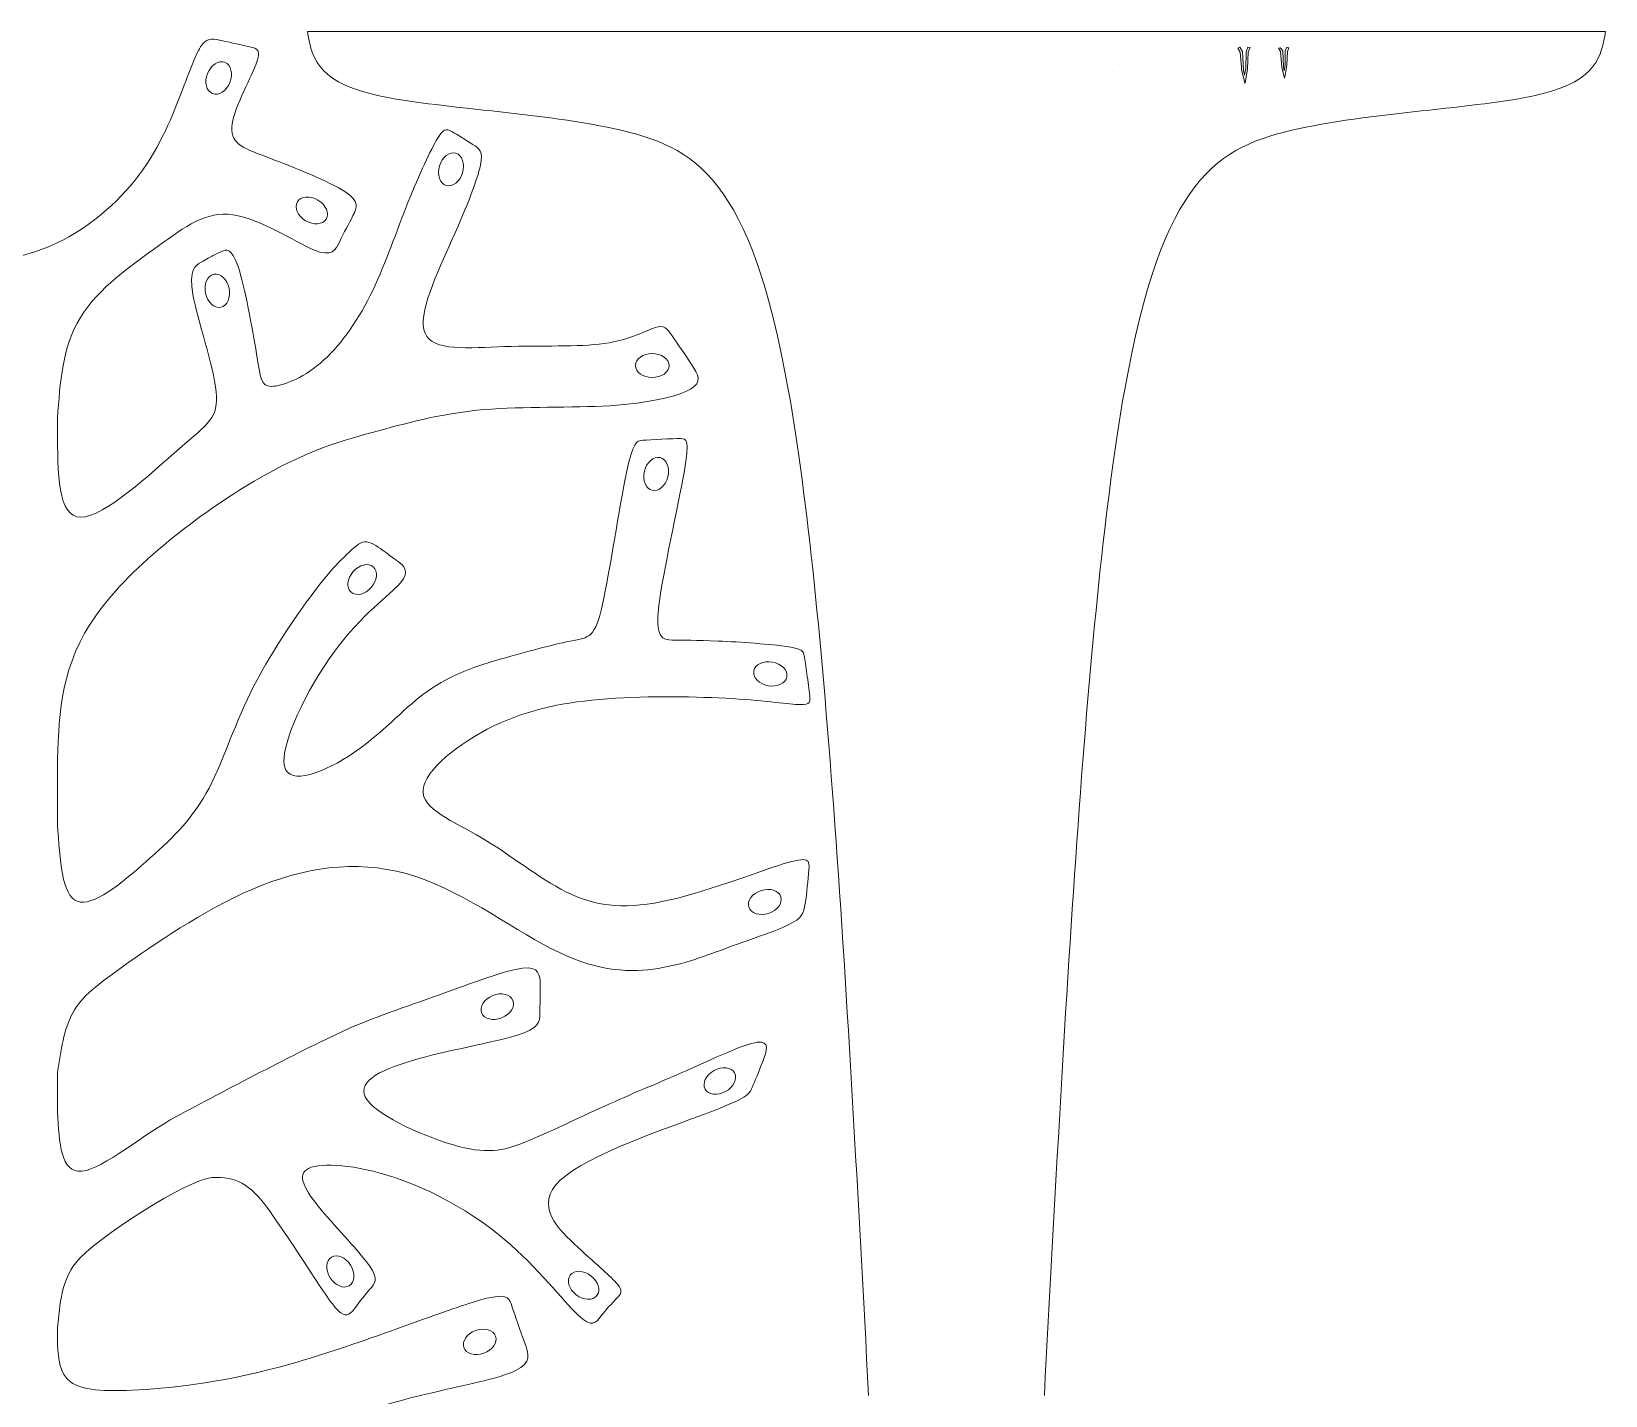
# Model space of a CAD drawing. Header units: centimetres. Extents: x -24 to 7.8, y -17 to 18.1.
# Drawn here: x -13.23 to 5.5, y 1.85 to 18.09 of the extents above; entities that cross this region are included whole.
import ezdxf

# ---------------------------------------------------------------- set-up
doc = ezdxf.new("R2010")
doc.units = ezdxf.units.CM
doc.header["$MEASUREMENT"] = 0
doc.layers.add('Layer 1', color=7, linetype='Continuous')

msp = doc.modelspace()

# ---------------------------------------------------------------- linework, layer by layer
at = {"layer": 'Layer 1', "color": 250, "lineweight": 20}
for points, knots in [([(-12.92445, 13.48326), (-12.89549, 13.9088), (-12.86653, 14.33437), (-12.65309, 14.68402), (-12.65309, 14.68402), (-12.43965, 15.03366), (-12.0417, 15.30744), (-11.72193, 15.53711), (-11.72193, 15.53711), (-11.40215, 15.76678), (-11.16052, 15.95237), (-10.83553, 15.90652), (-10.83553, 15.90652), (-10.51054, 15.8607), (-10.10218, 15.58337), (-9.87837, 15.49004), (-9.87837, 15.49004), (-9.65457, 15.39668), (-9.61529, 15.4873), (-9.56611, 15.58879), (-9.56611, 15.58879), (-9.51693, 15.69029), (-9.45783, 15.8027), (-9.40875, 15.89604), (-9.40875, 15.89604), (-9.35967, 15.98938), (-9.3206, 16.06368), (-9.50679, 16.18373), (-9.50679, 16.18373), (-9.69299, 16.30378), (-10.10445, 16.46961), (-10.39698, 16.57941), (-10.39698, 16.57941), (-10.6895, 16.68922), (-10.8631, 16.74306), (-10.85025, 16.94782), (-10.85025, 16.94782), (-10.83739, 17.15259), (-10.63807, 17.50832), (-10.56543, 17.69205), (-10.56543, 17.69205), (-10.49279, 17.87579), (-10.54683, 17.88755), (-10.63832, 17.90744), (-10.63832, 17.90744), (-10.72981, 17.92737), (-10.85878, 17.95543), (-10.95908, 17.97833), (-10.95908, 17.97833), (-11.05939, 18.0012), (-11.13105, 18.01894), (-11.19811, 17.93923), (-11.19811, 17.93923), (-11.26517, 17.85952), (-11.32763, 17.68235), (-11.43651, 17.39703), (-11.43651, 17.39703), (-11.5454, 17.1117), (-11.70074, 16.71819), (-11.95646, 16.37663), (-11.95646, 16.37663), (-12.21218, 16.03508), (-12.56832, 15.74547), (-12.92063, 15.57665), (-12.92063, 15.57665), (-13.27294, 15.40783), (-13.62145, 15.35978), (-13.96994, 15.31173)], [0, 0, 0, 0, 0.05555556, 0.05555556, 0.05555556, 0.05555556, 0.11111111, 0.11111111, 0.11111111, 0.11111111, 0.16666667, 0.16666667, 0.16666667, 0.16666667, 0.22222222, 0.22222222, 0.22222222, 0.22222222, 0.27777778, 0.27777778, 0.27777778, 0.27777778, 0.33333333, 0.33333333, 0.33333333, 0.33333333, 0.38888889, 0.38888889, 0.38888889, 0.38888889, 0.44444444, 0.44444444, 0.44444444, 0.44444444, 0.5, 0.5, 0.5, 0.5, 0.55555556, 0.55555556, 0.55555556, 0.55555556, 0.61111111, 0.61111111, 0.61111111, 0.61111111, 0.66666667, 0.66666667, 0.66666667, 0.66666667, 0.72222222, 0.72222222, 0.72222222, 0.72222222, 0.77777778, 0.77777778, 0.77777778, 0.77777778, 0.83333333, 0.83333333, 0.83333333, 0.83333333, 0.88888889, 0.88888889, 0.88888889, 0.88888889, 1, 1, 1, 1]), ([(-3.27186, 1.84872), (-3.52241, 6.55712), (-3.77298, 11.26552), (-4.22457, 13.80659), (-4.22457, 13.80659), (-4.67617, 16.34765), (-5.32881, 16.72141), (-6.29233, 16.92952), (-6.29233, 16.92952), (-7.25586, 17.13763), (-8.53027, 17.18011), (-9.19172, 17.34573), (-9.19172, 17.34573), (-9.85318, 17.51138), (-9.9017, 17.80019), (-9.9502, 18.089)], [0, 0, 0, 0, 0.2, 0.2, 0.2, 0.2, 0.4, 0.4, 0.4, 0.4, 0.6, 0.6, 0.6, 0.6, 1, 1, 1, 1]), ([(-1.18086, 1.84872), (-0.93031, 6.55712), (-0.67974, 11.26552), (-0.22815, 13.80659), (-0.22815, 13.80659), (0.22345, 16.34765), (0.87609, 16.72141), (1.83961, 16.92952), (1.83961, 16.92952), (2.80314, 17.13763), (4.07755, 17.18011), (4.739, 17.34573), (4.739, 17.34573), (5.40046, 17.51138), (5.44898, 17.80019), (5.49748, 18.089)], [0, 0, 0, 0, 0.2, 0.2, 0.2, 0.2, 0.4, 0.4, 0.4, 0.4, 0.6, 0.6, 0.6, 0.6, 1, 1, 1, 1]), ([(1.14557, 17.9024), (1.14557, 17.9024), (1.17546, 17.85006), (1.17546, 17.85006), (1.17546, 17.85006), (1.17546, 17.85006), (1.17584, 17.8494), (1.17584, 17.8494), (1.17584, 17.8494), (1.17584, 17.8494), (1.1759, 17.84867), (1.1759, 17.84867), (1.1759, 17.84867), (1.1759, 17.84867), (1.18984, 17.62532), (1.18984, 17.62532), (1.18984, 17.62532), (1.18984, 17.62532), (1.20169, 17.5682), (1.20169, 17.5682), (1.20169, 17.5682), (1.20169, 17.5682), (1.21526, 17.64997), (1.21526, 17.64997), (1.21526, 17.64997), (1.21526, 17.64997), (1.22031, 17.84729), (1.22031, 17.84729), (1.22031, 17.84729), (1.22031, 17.84729), (1.22034, 17.84789), (1.22034, 17.84789), (1.22034, 17.84789), (1.22034, 17.84789), (1.22053, 17.84836), (1.22053, 17.84836), (1.22053, 17.84836), (1.22053, 17.84836), (1.24064, 17.90378), (1.24064, 17.90378), (1.24064, 17.90378), (1.24064, 17.90378), (1.26848, 17.89727), (1.26848, 17.89727), (1.26848, 17.89727), (1.26848, 17.89727), (1.24525, 17.8415), (1.24525, 17.8415), (1.24525, 17.8415), (1.24525, 17.8415), (1.23691, 17.64354), (1.23691, 17.64354), (1.23691, 17.64354), (1.23691, 17.64354), (1.2369, 17.6432), (1.2369, 17.6432), (1.2369, 17.6432), (1.2369, 17.6432), (1.23688, 17.64313), (1.23688, 17.64313), (1.23688, 17.64313), (1.23688, 17.64313), (1.21178, 17.49851), (1.21178, 17.49851), (1.21178, 17.49851), (1.21178, 17.49851), (1.20669, 17.4691), (1.20669, 17.4691), (1.20669, 17.4691), (1.20669, 17.4691), (1.19933, 17.49829), (1.19933, 17.49829), (1.19933, 17.49829), (1.19933, 17.49829), (1.1692, 17.61767), (1.1692, 17.61767), (1.1692, 17.61767), (1.1692, 17.61767), (1.16916, 17.61787), (1.16916, 17.61787), (1.16916, 17.61787), (1.16916, 17.61787), (1.16913, 17.61815), (1.16913, 17.61815), (1.16913, 17.61815), (1.16913, 17.61815), (1.15078, 17.84353), (1.15078, 17.84353), (1.15078, 17.84353), (1.15078, 17.84353), (1.12272, 17.8911), (1.12272, 17.8911), (1.12272, 17.8911), (1.12272, 17.8911), (1.14557, 17.9024), (1.14557, 17.9024)], [0, 0, 0, 0, 0.04, 0.04, 0.04, 0.04, 0.08, 0.08, 0.08, 0.08, 0.12, 0.12, 0.12, 0.12, 0.16, 0.16, 0.16, 0.16, 0.2, 0.2, 0.2, 0.2, 0.24, 0.24, 0.24, 0.24, 0.28, 0.28, 0.28, 0.28, 0.32, 0.32, 0.32, 0.32, 0.36, 0.36, 0.36, 0.36, 0.4, 0.4, 0.4, 0.4, 0.44, 0.44, 0.44, 0.44, 0.48, 0.48, 0.48, 0.48, 0.52, 0.52, 0.52, 0.52, 0.56, 0.56, 0.56, 0.56, 0.6, 0.6, 0.6, 0.6, 0.64, 0.64, 0.64, 0.64, 0.68, 0.68, 0.68, 0.68, 0.72, 0.72, 0.72, 0.72, 0.76, 0.76, 0.76, 0.76, 0.8, 0.8, 0.8, 0.8, 0.84, 0.84, 0.84, 0.84, 0.88, 0.88, 0.88, 0.88, 0.92, 0.92, 0.92, 0.92, 1, 1, 1, 1]), ([(1.62649, 17.896), (1.62649, 17.896), (1.65604, 17.85707), (1.65604, 17.85707), (1.65604, 17.85707), (1.65604, 17.85707), (1.65644, 17.85641), (1.65644, 17.85641), (1.65644, 17.85641), (1.65644, 17.85641), (1.65648, 17.85568), (1.65648, 17.85568), (1.65648, 17.85568), (1.65648, 17.85568), (1.66649, 17.66631), (1.66649, 17.66631), (1.66649, 17.66631), (1.66649, 17.66631), (1.67448, 17.62153), (1.67448, 17.62153), (1.67448, 17.62153), (1.67448, 17.62153), (1.68416, 17.68681), (1.68416, 17.68681), (1.68416, 17.68681), (1.68416, 17.68681), (1.68573, 17.85839), (1.68573, 17.85839), (1.68573, 17.85839), (1.68573, 17.85839), (1.68575, 17.85899), (1.68575, 17.85899), (1.68575, 17.85899), (1.68575, 17.85899), (1.68595, 17.85946), (1.68595, 17.85946), (1.68595, 17.85946), (1.68595, 17.85946), (1.70377, 17.90127), (1.70377, 17.90127), (1.70377, 17.90127), (1.70377, 17.90127), (1.73036, 17.89518), (1.73036, 17.89518), (1.73036, 17.89518), (1.73036, 17.89518), (1.71108, 17.84889), (1.71108, 17.84889), (1.71108, 17.84889), (1.71108, 17.84889), (1.70415, 17.68439), (1.70415, 17.68439), (1.70415, 17.68439), (1.70415, 17.68439), (1.70413, 17.68406), (1.70413, 17.68406), (1.70413, 17.68406), (1.70413, 17.68406), (1.70412, 17.68401), (1.70412, 17.68401), (1.70412, 17.68401), (1.70412, 17.68401), (1.68326, 17.56376), (1.68326, 17.56376), (1.68326, 17.56376), (1.68326, 17.56376), (1.67817, 17.53434), (1.67817, 17.53434), (1.67817, 17.53434), (1.67817, 17.53434), (1.67079, 17.56353), (1.67079, 17.56353), (1.67079, 17.56353), (1.67079, 17.56353), (1.64569, 17.663), (1.64569, 17.663), (1.64569, 17.663), (1.64569, 17.663), (1.64569, 17.663), (1.64569, 17.663), (1.64569, 17.663), (1.64569, 17.663), (1.64568, 17.66328), (1.64568, 17.66328), (1.64568, 17.66328), (1.64568, 17.66328), (1.63044, 17.85054), (1.63044, 17.85054), (1.63044, 17.85054), (1.63044, 17.85054), (1.60717, 17.88997), (1.60717, 17.88997), (1.60717, 17.88997), (1.60717, 17.88997), (1.62649, 17.896), (1.62649, 17.896)], [0, 0, 0, 0, 0.04, 0.04, 0.04, 0.04, 0.08, 0.08, 0.08, 0.08, 0.12, 0.12, 0.12, 0.12, 0.16, 0.16, 0.16, 0.16, 0.2, 0.2, 0.2, 0.2, 0.24, 0.24, 0.24, 0.24, 0.28, 0.28, 0.28, 0.28, 0.32, 0.32, 0.32, 0.32, 0.36, 0.36, 0.36, 0.36, 0.4, 0.4, 0.4, 0.4, 0.44, 0.44, 0.44, 0.44, 0.48, 0.48, 0.48, 0.48, 0.52, 0.52, 0.52, 0.52, 0.56, 0.56, 0.56, 0.56, 0.6, 0.6, 0.6, 0.6, 0.64, 0.64, 0.64, 0.64, 0.68, 0.68, 0.68, 0.68, 0.72, 0.72, 0.72, 0.72, 0.76, 0.76, 0.76, 0.76, 0.8, 0.8, 0.8, 0.8, 0.84, 0.84, 0.84, 0.84, 0.88, 0.88, 0.88, 0.88, 0.92, 0.92, 0.92, 0.92, 1, 1, 1, 1]), ([(-10.93271, 17.72164), (-10.85932, 17.69245), (-10.8329, 17.58561), (-10.87371, 17.48296), (-10.87371, 17.48296), (-10.91455, 17.38031), (-11.00714, 17.32077), (-11.08053, 17.34996), (-11.08053, 17.34996), (-11.15392, 17.37915), (-11.18034, 17.48601), (-11.13951, 17.58867), (-11.13951, 17.58867), (-11.09869, 17.69132), (-11.0061, 17.75083), (-10.93271, 17.72164)], [0, 0, 0, 0, 0.2, 0.2, 0.2, 0.2, 0.4, 0.4, 0.4, 0.4, 0.6, 0.6, 0.6, 0.6, 1, 1, 1, 1]), ([(-12.92445, 9.43102), (-12.9043, 9.99107), (-12.88413, 10.55115), (-12.46168, 11.14425), (-12.46168, 11.14425), (-12.03922, 11.73737), (-11.21446, 12.36355), (-10.58284, 12.73558), (-10.58284, 12.73558), (-9.95122, 13.10763), (-9.51274, 13.22556), (-9.10438, 13.33536), (-9.10438, 13.33536), (-8.69602, 13.44519), (-8.31779, 13.54692), (-7.84596, 13.58677), (-7.84596, 13.58677), (-7.37413, 13.62665), (-6.80871, 13.60469), (-6.35025, 13.63379), (-6.35025, 13.63379), (-5.89179, 13.66289), (-5.54028, 13.74306), (-5.39279, 13.82892), (-5.39279, 13.82892), (-5.24528, 13.91479), (-5.30179, 14.00635), (-5.37735, 14.12151), (-5.37735, 14.12151), (-5.45292, 14.23666), (-5.54755, 14.37541), (-5.61032, 14.46577), (-5.61032, 14.46577), (-5.67308, 14.55612), (-5.70399, 14.59808), (-5.81202, 14.56363), (-5.81202, 14.56363), (-5.92006, 14.52918), (-6.10524, 14.41837), (-6.41771, 14.37394), (-6.41771, 14.37394), (-6.73018, 14.32948), (-7.16995, 14.35145), (-7.60198, 14.33762), (-7.60198, 14.33762), (-8.034, 14.3238), (-8.45829, 14.27416), (-8.55129, 14.49686), (-8.55129, 14.49686), (-8.64431, 14.71957), (-8.40603, 15.21461), (-8.22672, 15.61629), (-8.22672, 15.61629), (-8.04739, 16.01798), (-7.92701, 16.32633), (-7.89156, 16.49587), (-7.89156, 16.49587), (-7.85611, 16.6654), (-7.9056, 16.69617), (-7.98294, 16.74488), (-7.98294, 16.74488), (-8.06029, 16.79362), (-8.1655, 16.86032), (-8.23339, 16.89693), (-8.23339, 16.89693), (-8.3013, 16.93357), (-8.3319, 16.94013), (-8.41806, 16.78907), (-8.41806, 16.78907), (-8.50423, 16.63802), (-8.64595, 16.32935), (-8.77964, 15.98833), (-8.77964, 15.98833), (-8.91333, 15.64731), (-9.03898, 15.27391), (-9.20389, 14.94446), (-9.20389, 14.94446), (-9.3688, 14.61501), (-9.57299, 14.32948), (-9.7952, 14.1415), (-9.7952, 14.1415), (-10.01741, 13.95352), (-10.25764, 13.86307), (-10.3805, 13.86354), (-10.3805, 13.86354), (-10.50336, 13.86402), (-10.50886, 13.95544), (-10.5569, 14.25295), (-10.5569, 14.25295), (-10.60493, 14.55045), (-10.69553, 15.05406), (-10.77553, 15.28951), (-10.77553, 15.28951), (-10.85554, 15.52496), (-10.92497, 15.49229), (-10.97065, 15.47096), (-10.97065, 15.47096), (-11.01634, 15.44963), (-11.0383, 15.43963), (-11.072, 15.42164), (-11.072, 15.42164), (-11.10569, 15.40365), (-11.15113, 15.37764), (-11.21635, 15.34038), (-11.21635, 15.34038), (-11.28158, 15.30312), (-11.36659, 15.25462), (-11.31334, 14.9559), (-11.31334, 14.9559), (-11.26009, 14.65716), (-11.06857, 14.10822), (-11.03623, 13.79925), (-11.03623, 13.79925), (-11.00389, 13.49027), (-11.13072, 13.42125), (-11.47195, 13.12513), (-11.47195, 13.12513), (-11.81318, 12.829), (-12.36881, 12.30575), (-12.64663, 12.30562), (-12.64663, 12.30562), (-12.92445, 12.3055), (-12.92445, 12.82853), (-12.92445, 13.35152)], [0, 0, 0, 0, 0.03125, 0.03125, 0.03125, 0.03125, 0.0625, 0.0625, 0.0625, 0.0625, 0.09375, 0.09375, 0.09375, 0.09375, 0.125, 0.125, 0.125, 0.125, 0.15625, 0.15625, 0.15625, 0.15625, 0.1875, 0.1875, 0.1875, 0.1875, 0.21875, 0.21875, 0.21875, 0.21875, 0.25, 0.25, 0.25, 0.25, 0.28125, 0.28125, 0.28125, 0.28125, 0.3125, 0.3125, 0.3125, 0.3125, 0.34375, 0.34375, 0.34375, 0.34375, 0.375, 0.375, 0.375, 0.375, 0.40625, 0.40625, 0.40625, 0.40625, 0.4375, 0.4375, 0.4375, 0.4375, 0.46875, 0.46875, 0.46875, 0.46875, 0.5, 0.5, 0.5, 0.5, 0.53125, 0.53125, 0.53125, 0.53125, 0.5625, 0.5625, 0.5625, 0.5625, 0.59375, 0.59375, 0.59375, 0.59375, 0.625, 0.625, 0.625, 0.625, 0.65625, 0.65625, 0.65625, 0.65625, 0.6875, 0.6875, 0.6875, 0.6875, 0.71875, 0.71875, 0.71875, 0.71875, 0.75, 0.75, 0.75, 0.75, 0.78125, 0.78125, 0.78125, 0.78125, 0.8125, 0.8125, 0.8125, 0.8125, 0.84375, 0.84375, 0.84375, 0.84375, 0.875, 0.875, 0.875, 0.875, 0.90625, 0.90625, 0.90625, 0.90625, 0.9375, 0.9375, 0.9375, 0.9375, 1, 1, 1, 1]), ([(-8.29899, 16.25588), (-8.37465, 16.27858), (-8.41026, 16.38272), (-8.37852, 16.48853), (-8.37852, 16.48853), (-8.34678, 16.59434), (-8.25971, 16.66171), (-8.18407, 16.63902), (-8.18407, 16.63902), (-8.10841, 16.61632), (-8.0728, 16.51216), (-8.10454, 16.40635), (-8.10454, 16.40635), (-8.13629, 16.30054), (-8.22335, 16.2332), (-8.29899, 16.25588)], [0, 0, 0, 0, 0.2, 0.2, 0.2, 0.2, 0.4, 0.4, 0.4, 0.4, 0.6, 0.6, 0.6, 0.6, 1, 1, 1, 1]), ([(-10.0701, 16.06118), (-10.02959, 16.12898), (-9.9199, 16.13804), (-9.82507, 16.08139), (-9.82507, 16.08139), (-9.73023, 16.02472), (-9.68621, 15.92382), (-9.72672, 15.85602), (-9.72672, 15.85602), (-9.76723, 15.78822), (-9.87694, 15.77917), (-9.97178, 15.83583), (-9.97178, 15.83583), (-10.06661, 15.89249), (-10.11061, 15.99338), (-10.0701, 16.06118)], [0, 0, 0, 0, 0.2, 0.2, 0.2, 0.2, 0.4, 0.4, 0.4, 0.4, 0.6, 0.6, 0.6, 0.6, 1, 1, 1, 1]), ([(-11.06383, 15.19788), (-10.98651, 15.21398), (-10.90556, 15.1394), (-10.88304, 15.03126), (-10.88304, 15.03126), (-10.86051, 14.9231), (-10.90495, 14.82239), (-10.98227, 14.80628), (-10.98227, 14.80628), (-11.05959, 14.79018), (-11.14054, 14.86478), (-11.16307, 14.97294), (-11.16307, 14.97294), (-11.18559, 15.08108), (-11.14115, 15.18177), (-11.06383, 15.19788)], [0, 0, 0, 0, 0.2, 0.2, 0.2, 0.2, 0.4, 0.4, 0.4, 0.4, 0.6, 0.6, 0.6, 0.6, 1, 1, 1, 1]), ([(-6.04679, 14.11147), (-6.04679, 14.19045), (-5.95727, 14.25449), (-5.84681, 14.25449), (-5.84681, 14.25449), (-5.73633, 14.25449), (-5.64679, 14.19045), (-5.64679, 14.11147), (-5.64679, 14.11147), (-5.64679, 14.03249), (-5.73633, 13.96845), (-5.84681, 13.96845), (-5.84681, 13.96845), (-5.95727, 13.96845), (-6.04679, 14.03249), (-6.04679, 14.11147)], [0, 0, 0, 0, 0.2, 0.2, 0.2, 0.2, 0.4, 0.4, 0.4, 0.4, 0.6, 0.6, 0.6, 0.6, 1, 1, 1, 1]), ([(-12.92445, 13.48326), (-12.92445, 13.43936), (-12.92445, 13.39544), (-12.92445, 13.37348), (-12.92445, 13.37348), (-12.92445, 13.35152), (-12.92445, 13.35152), (-12.92445, 13.35152), (-12.92445, 13.35152), (-12.92445, 13.35152), (-12.92445, 13.35152), (-12.92445, 13.35152)], [0, 0, 0, 0, 0.25, 0.25, 0.25, 0.25, 0.5, 0.5, 0.5, 0.5, 1, 1, 1, 1]), ([(-12.92445, 5.69997), (-12.88635, 5.95529), (-12.84823, 6.2106), (-12.74198, 6.40547), (-12.74198, 6.40547), (-12.63573, 6.60032), (-12.46133, 6.7347), (-12.07556, 7.0064), (-12.07556, 7.0064), (-11.68979, 7.2781), (-11.09266, 7.68716), (-10.48783, 7.9246), (-10.48783, 7.9246), (-9.88299, 8.16206), (-9.27044, 8.22797), (-8.66215, 8.02778), (-8.66215, 8.02778), (-8.05387, 7.82758), (-7.44981, 7.36128), (-6.95989, 7.12551), (-6.95989, 7.12551), (-6.46996, 6.88973), (-6.09415, 6.88442), (-5.77806, 6.93383), (-5.77806, 6.93383), (-5.46198, 6.98325), (-5.20561, 7.08741), (-4.93402, 7.18626), (-4.93402, 7.18626), (-4.66242, 7.28513), (-4.37557, 7.37875), (-4.2212, 7.45506), (-4.2212, 7.45506), (-4.06682, 7.53139), (-4.04488, 7.59044), (-4.02643, 7.70635), (-4.02643, 7.70635), (-4.00797, 7.82226), (-3.99298, 7.99507), (-3.98371, 8.10847), (-3.98371, 8.10847), (-3.97445, 8.22185), (-3.97088, 8.27587), (-4.28902, 8.17721), (-4.28902, 8.17721), (-4.60716, 8.07851), (-5.24701, 7.82712), (-5.73192, 7.72859), (-5.73192, 7.72859), (-6.21683, 7.63007), (-6.54682, 7.68438), (-6.87359, 7.84682), (-6.87359, 7.84682), (-7.20036, 8.00926), (-7.52393, 8.27984), (-7.87182, 8.48492), (-7.87182, 8.48492), (-8.21972, 8.69001), (-8.59196, 8.82965), (-8.57472, 9.06143), (-8.57472, 9.06143), (-8.55748, 9.29323), (-8.15077, 9.61726), (-7.73166, 9.82053), (-7.73166, 9.82053), (-7.31253, 10.02382), (-6.88101, 10.1064), (-6.38033, 10.1433), (-6.38033, 10.1433), (-5.87965, 10.18017), (-5.30983, 10.17135), (-4.89433, 10.14564), (-4.89433, 10.14564), (-4.47882, 10.11994), (-4.21762, 10.07735), (-4.0892, 10.07437), (-4.0892, 10.07437), (-3.96079, 10.07133), (-3.96514, 10.10793), (-3.97353, 10.17849), (-3.97353, 10.17849), (-3.98192, 10.24904), (-3.99435, 10.35358), (-4.00635, 10.44211), (-4.00635, 10.44211), (-4.01836, 10.53066), (-4.02995, 10.60321), (-4.03815, 10.65456), (-4.03815, 10.65456), (-4.04635, 10.70596), (-4.05118, 10.73614), (-4.23945, 10.76472), (-4.23945, 10.76472), (-4.42772, 10.7933), (-4.79943, 10.82024), (-5.06343, 10.83162), (-5.06343, 10.83162), (-5.32742, 10.843), (-5.48369, 10.8388), (-5.6054, 10.84276), (-5.6054, 10.84276), (-5.72712, 10.8467), (-5.8143, 10.85878), (-5.76717, 11.25742), (-5.76717, 11.25742), (-5.72003, 11.65607), (-5.53857, 12.44132), (-5.46779, 12.83734), (-5.46779, 12.83734), (-5.397, 13.23336), (-5.43689, 13.24019), (-5.51222, 13.24134), (-5.51222, 13.24134), (-5.58755, 13.24249), (-5.87825, 13.22735), (-5.9558, 13.22187), (-5.9558, 13.22187), (-6.03335, 13.21639), (-6.07766, 13.20994), (-6.15772, 12.81962), (-6.15772, 12.81962), (-6.23778, 12.4293), (-6.35363, 11.65505), (-6.44024, 11.26592), (-6.44024, 11.26592), (-6.52685, 10.87679), (-6.58427, 10.87272), (-6.82357, 10.82921), (-6.82357, 10.82921), (-7.06287, 10.7857), (-7.30416, 10.71328), (-7.6584, 10.6146), (-7.6584, 10.6146), (-8.01264, 10.51592), (-8.29994, 10.40153), (-8.56334, 10.20431), (-8.56334, 10.20431), (-8.82675, 10.00709), (-9.06627, 9.72703), (-9.40201, 9.49918), (-9.40201, 9.49918), (-9.73774, 9.27131), (-10.1697, 9.09561), (-10.2247, 9.3427), (-10.2247, 9.3427), (-10.27969, 9.58979), (-9.9577, 10.2597), (-9.62983, 10.70674), (-9.62983, 10.70674), (-9.30196, 11.15379), (-8.96816, 11.37802), (-8.84525, 11.52254), (-8.84525, 11.52254), (-8.72234, 11.66708), (-8.8103, 11.73196), (-8.87271, 11.77798), (-8.87271, 11.77798), (-8.93512, 11.824), (-8.97199, 11.8512), (-9.03284, 11.8962), (-9.03284, 11.8962), (-9.09368, 11.94119), (-9.17849, 12.00402), (-9.24644, 12.01164), (-9.24644, 12.01164), (-9.31439, 12.01928), (-9.36547, 11.97171), (-9.45109, 11.89199), (-9.45109, 11.89199), (-9.53673, 11.81226), (-9.65692, 11.70037), (-9.87406, 11.41381), (-9.87406, 11.41381), (-10.09121, 11.12724), (-10.40534, 10.666), (-10.62522, 10.22125), (-10.62522, 10.22125), (-10.84511, 9.77649), (-10.97076, 9.3482), (-11.1553, 9.01873), (-11.1553, 9.01873), (-11.33985, 8.68929), (-11.5833, 8.45867), (-11.87481, 8.20205), (-11.87481, 8.20205), (-12.16631, 7.94543), (-12.50589, 7.66282), (-12.68884, 7.73289), (-12.68884, 7.73289), (-12.87179, 7.80299), (-12.89813, 8.2258), (-12.92445, 8.64859)], [0, 0, 0, 0, 0.02040816, 0.02040816, 0.02040816, 0.02040816, 0.04081633, 0.04081633, 0.04081633, 0.04081633, 0.06122449, 0.06122449, 0.06122449, 0.06122449, 0.08163265, 0.08163265, 0.08163265, 0.08163265, 0.10204082, 0.10204082, 0.10204082, 0.10204082, 0.12244898, 0.12244898, 0.12244898, 0.12244898, 0.14285714, 0.14285714, 0.14285714, 0.14285714, 0.16326531, 0.16326531, 0.16326531, 0.16326531, 0.18367347, 0.18367347, 0.18367347, 0.18367347, 0.20408163, 0.20408163, 0.20408163, 0.20408163, 0.2244898, 0.2244898, 0.2244898, 0.2244898, 0.24489796, 0.24489796, 0.24489796, 0.24489796, 0.26530612, 0.26530612, 0.26530612, 0.26530612, 0.28571429, 0.28571429, 0.28571429, 0.28571429, 0.30612245, 0.30612245, 0.30612245, 0.30612245, 0.32653061, 0.32653061, 0.32653061, 0.32653061, 0.34693878, 0.34693878, 0.34693878, 0.34693878, 0.36734694, 0.36734694, 0.36734694, 0.36734694, 0.3877551, 0.3877551, 0.3877551, 0.3877551, 0.40816327, 0.40816327, 0.40816327, 0.40816327, 0.42857143, 0.42857143, 0.42857143, 0.42857143, 0.44897959, 0.44897959, 0.44897959, 0.44897959, 0.46938776, 0.46938776, 0.46938776, 0.46938776, 0.48979592, 0.48979592, 0.48979592, 0.48979592, 0.51020408, 0.51020408, 0.51020408, 0.51020408, 0.53061224, 0.53061224, 0.53061224, 0.53061224, 0.55102041, 0.55102041, 0.55102041, 0.55102041, 0.57142857, 0.57142857, 0.57142857, 0.57142857, 0.59183673, 0.59183673, 0.59183673, 0.59183673, 0.6122449, 0.6122449, 0.6122449, 0.6122449, 0.63265306, 0.63265306, 0.63265306, 0.63265306, 0.65306122, 0.65306122, 0.65306122, 0.65306122, 0.67346939, 0.67346939, 0.67346939, 0.67346939, 0.69387755, 0.69387755, 0.69387755, 0.69387755, 0.71428571, 0.71428571, 0.71428571, 0.71428571, 0.73469388, 0.73469388, 0.73469388, 0.73469388, 0.75510204, 0.75510204, 0.75510204, 0.75510204, 0.7755102, 0.7755102, 0.7755102, 0.7755102, 0.79591837, 0.79591837, 0.79591837, 0.79591837, 0.81632653, 0.81632653, 0.81632653, 0.81632653, 0.83673469, 0.83673469, 0.83673469, 0.83673469, 0.85714286, 0.85714286, 0.85714286, 0.85714286, 0.87755102, 0.87755102, 0.87755102, 0.87755102, 0.89795918, 0.89795918, 0.89795918, 0.89795918, 0.91836735, 0.91836735, 0.91836735, 0.91836735, 0.93877551, 0.93877551, 0.93877551, 0.93877551, 0.95918367, 0.95918367, 0.95918367, 0.95918367, 1, 1, 1, 1]), ([(-5.84804, 12.62662), (-5.92474, 12.64547), (-5.96558, 12.74768), (-5.93923, 12.85495), (-5.93923, 12.85495), (-5.91287, 12.96224), (-5.82932, 13.03392), (-5.75262, 13.01508), (-5.75262, 13.01508), (-5.67592, 12.99623), (-5.63509, 12.894), (-5.66144, 12.78671), (-5.66144, 12.78671), (-5.68779, 12.67944), (-5.77134, 12.60778), (-5.84804, 12.62662)], [0, 0, 0, 0, 0.2, 0.2, 0.2, 0.2, 0.4, 0.4, 0.4, 0.4, 0.6, 0.6, 0.6, 0.6, 1, 1, 1, 1]), ([(-9.43078, 11.41287), (-9.49026, 11.46484), (-9.47959, 11.57438), (-9.40692, 11.65757), (-9.40692, 11.65757), (-9.33423, 11.74077), (-9.22709, 11.76607), (-9.16762, 11.71411), (-9.16762, 11.71411), (-9.10814, 11.66214), (-9.11882, 11.55258), (-9.19151, 11.46938), (-9.19151, 11.46938), (-9.26418, 11.38619), (-9.37131, 11.36091), (-9.43078, 11.41287)], [0, 0, 0, 0, 0.2, 0.2, 0.2, 0.2, 0.4, 0.4, 0.4, 0.4, 0.6, 0.6, 0.6, 0.6, 1, 1, 1, 1]), ([(-4.6391, 10.47503), (-4.62554, 10.55284), (-4.52636, 10.60055), (-4.41754, 10.5816), (-4.41754, 10.5816), (-4.3087, 10.56262), (-4.23149, 10.48416), (-4.24504, 10.40635), (-4.24504, 10.40635), (-4.2586, 10.32854), (-4.3578, 10.28083), (-4.46664, 10.29979), (-4.46664, 10.29979), (-4.57546, 10.31876), (-4.65265, 10.39722), (-4.6391, 10.47503)], [0, 0, 0, 0, 0.2, 0.2, 0.2, 0.2, 0.4, 0.4, 0.4, 0.4, 0.6, 0.6, 0.6, 0.6, 1, 1, 1, 1]), ([(-4.69796, 7.66425), (-4.72195, 7.7395), (-4.65612, 7.82771), (-4.55088, 7.86126), (-4.55088, 7.86126), (-4.44562, 7.89483), (-4.34086, 7.86102), (-4.31686, 7.78577), (-4.31686, 7.78577), (-4.29287, 7.71052), (-4.35872, 7.62231), (-4.46398, 7.58874), (-4.46398, 7.58874), (-4.56922, 7.55519), (-4.67396, 7.589), (-4.69796, 7.66425)], [0, 0, 0, 0, 0.2, 0.2, 0.2, 0.2, 0.4, 0.4, 0.4, 0.4, 0.6, 0.6, 0.6, 0.6, 1, 1, 1, 1]), ([(-12.92445, 2.64004), (-12.898, 2.95299), (-12.873, 3.2183), (-12.70747, 3.43026), (-12.70747, 3.43026), (-12.48387, 3.71656), (-11.358, 4.43105), (-11.08597, 4.44501), (-11.08597, 4.44501), (-10.80669, 4.45934), (-10.63557, 4.36534), (-10.43345, 4.08976), (-10.43345, 4.08976), (-10.23132, 3.81417), (-10.04832, 3.52872), (-9.89854, 3.29834), (-9.89854, 3.29834), (-9.74876, 3.06794), (-9.63218, 2.89259), (-9.55323, 2.8329), (-9.55323, 2.8329), (-9.47426, 2.77318), (-9.43292, 2.82908), (-9.38021, 2.89862), (-9.38021, 2.89862), (-9.32749, 2.96814), (-9.26338, 3.05133), (-9.2065, 3.11671), (-9.2065, 3.11671), (-9.14962, 3.18211), (-9.09996, 3.22974), (-9.21134, 3.39171), (-9.21134, 3.39171), (-9.32272, 3.5537), (-9.59516, 3.83005), (-9.78694, 4.06076), (-9.78694, 4.06076), (-9.97872, 4.29147), (-10.08986, 4.47658), (-9.93733, 4.55265), (-9.93733, 4.55265), (-9.78479, 4.6287), (-9.36857, 4.59576), (-8.92095, 4.44753), (-8.92095, 4.44753), (-8.47333, 4.29927), (-7.99429, 4.03569), (-7.60213, 3.70417), (-7.60213, 3.70417), (-7.20997, 3.37266), (-6.90467, 2.97315), (-6.73164, 2.80909), (-6.73164, 2.80909), (-6.5586, 2.64501), (-6.51783, 2.71637), (-6.45894, 2.79273), (-6.45894, 2.79273), (-6.40004, 2.86911), (-6.32301, 2.95055), (-6.27094, 3.00559), (-6.27094, 3.00559), (-6.21886, 3.06064), (-6.19171, 3.08932), (-6.2619, 3.17425), (-6.2619, 3.17425), (-6.3321, 3.25918), (-6.49961, 3.40035), (-6.73257, 3.61369), (-6.73257, 3.61369), (-6.96554, 3.82704), (-7.26396, 4.11258), (-6.94091, 4.41359), (-6.94091, 4.41359), (-6.61786, 4.71457), (-5.67335, 5.03108), (-5.19175, 5.21155), (-5.19175, 5.21155), (-4.71016, 5.39206), (-4.69147, 5.43661), (-4.65855, 5.51504), (-4.65855, 5.51504), (-4.62563, 5.59348), (-4.57847, 5.70588), (-4.53151, 5.82678), (-4.53151, 5.82678), (-4.48455, 5.9477), (-4.4378, 6.07719), (-4.59743, 6.05464), (-4.59743, 6.05464), (-4.75708, 6.03209), (-5.12313, 5.85753), (-5.44358, 5.71534), (-5.44358, 5.71534), (-5.76402, 5.57315), (-6.03888, 5.46333), (-6.35692, 5.32056), (-6.35692, 5.32056), (-6.67497, 5.17781), (-7.03622, 5.00207), (-7.31106, 4.88678), (-7.31106, 4.88678), (-7.58592, 4.77148), (-7.77441, 4.71655), (-8.15135, 4.81539), (-8.15135, 4.81539), (-8.52829, 4.91422), (-9.09372, 5.16683), (-9.23998, 5.36765), (-9.23998, 5.36765), (-9.38624, 5.56847), (-9.11335, 5.71754), (-8.70106, 5.83833), (-8.70106, 5.83833), (-8.28878, 5.95914), (-7.7371, 6.05167), (-7.46163, 6.1364), (-7.46163, 6.1364), (-7.18616, 6.22115), (-7.18689, 6.29812), (-7.18493, 6.399), (-7.18493, 6.399), (-7.18295, 6.49986), (-7.17826, 6.62466), (-7.18007, 6.73992), (-7.18007, 6.73992), (-7.18188, 6.85516), (-7.1902, 6.96087), (-7.39241, 6.93688), (-7.39241, 6.93688), (-7.59464, 6.91287), (-7.9908, 6.75914), (-8.38912, 6.61641), (-8.38912, 6.61641), (-8.78744, 6.47366), (-9.18796, 6.34188), (-9.50993, 6.19362), (-9.50993, 6.19362), (-10.06849, 5.93644), (-10.95455, 5.46819), (-11.50943, 5.17102), (-11.50943, 5.17102), (-11.89121, 4.96656), (-12.37991, 4.54664), (-12.63355, 4.51926), (-12.63355, 4.51926), (-12.88721, 4.49187), (-12.90584, 4.85703), (-12.92445, 5.22217)], [0, 0, 0, 0, 0.02631579, 0.02631579, 0.02631579, 0.02631579, 0.05263158, 0.05263158, 0.05263158, 0.05263158, 0.07894737, 0.07894737, 0.07894737, 0.07894737, 0.10526316, 0.10526316, 0.10526316, 0.10526316, 0.13157895, 0.13157895, 0.13157895, 0.13157895, 0.15789474, 0.15789474, 0.15789474, 0.15789474, 0.18421053, 0.18421053, 0.18421053, 0.18421053, 0.21052632, 0.21052632, 0.21052632, 0.21052632, 0.23684211, 0.23684211, 0.23684211, 0.23684211, 0.26315789, 0.26315789, 0.26315789, 0.26315789, 0.28947368, 0.28947368, 0.28947368, 0.28947368, 0.31578947, 0.31578947, 0.31578947, 0.31578947, 0.34210526, 0.34210526, 0.34210526, 0.34210526, 0.36842105, 0.36842105, 0.36842105, 0.36842105, 0.39473684, 0.39473684, 0.39473684, 0.39473684, 0.42105263, 0.42105263, 0.42105263, 0.42105263, 0.44736842, 0.44736842, 0.44736842, 0.44736842, 0.47368421, 0.47368421, 0.47368421, 0.47368421, 0.5, 0.5, 0.5, 0.5, 0.52631579, 0.52631579, 0.52631579, 0.52631579, 0.55263158, 0.55263158, 0.55263158, 0.55263158, 0.57894737, 0.57894737, 0.57894737, 0.57894737, 0.60526316, 0.60526316, 0.60526316, 0.60526316, 0.63157895, 0.63157895, 0.63157895, 0.63157895, 0.65789474, 0.65789474, 0.65789474, 0.65789474, 0.68421053, 0.68421053, 0.68421053, 0.68421053, 0.71052632, 0.71052632, 0.71052632, 0.71052632, 0.73684211, 0.73684211, 0.73684211, 0.73684211, 0.76315789, 0.76315789, 0.76315789, 0.76315789, 0.78947368, 0.78947368, 0.78947368, 0.78947368, 0.81578947, 0.81578947, 0.81578947, 0.81578947, 0.84210526, 0.84210526, 0.84210526, 0.84210526, 0.86842105, 0.86842105, 0.86842105, 0.86842105, 0.89473684, 0.89473684, 0.89473684, 0.89473684, 0.92105263, 0.92105263, 0.92105263, 0.92105263, 0.94736842, 0.94736842, 0.94736842, 0.94736842, 1, 1, 1, 1]), ([(-7.87727, 6.40367), (-7.90676, 6.47693), (-7.84764, 6.56977), (-7.74517, 6.61103), (-7.74517, 6.61103), (-7.64269, 6.65229), (-7.53571, 6.62632), (-7.50621, 6.55305), (-7.50621, 6.55305), (-7.47671, 6.47979), (-7.53585, 6.38696), (-7.63834, 6.34569), (-7.63834, 6.34569), (-7.7408, 6.30442), (-7.84777, 6.3304), (-7.87727, 6.40367)], [0, 0, 0, 0, 0.2, 0.2, 0.2, 0.2, 0.4, 0.4, 0.4, 0.4, 0.6, 0.6, 0.6, 0.6, 1, 1, 1, 1]), ([(-5.2179, 5.49638), (-5.25611, 5.5655), (-5.20876, 5.66486), (-5.11208, 5.71831), (-5.11208, 5.71831), (-5.0154, 5.77176), (-4.90606, 5.75904), (-4.86784, 5.68992), (-4.86784, 5.68992), (-4.82963, 5.6208), (-4.877, 5.52144), (-4.97368, 5.46798), (-4.97368, 5.46798), (-5.07035, 5.41453), (-5.17968, 5.42726), (-5.2179, 5.49638)], [0, 0, 0, 0, 0.2, 0.2, 0.2, 0.2, 0.4, 0.4, 0.4, 0.4, 0.6, 0.6, 0.6, 0.6, 1, 1, 1, 1]), ([(-9.66471, 3.49674), (-9.59757, 3.53832), (-9.49599, 3.49597), (-9.43779, 3.40207), (-9.43779, 3.40207), (-9.3796, 3.30818), (-9.38687, 3.19832), (-9.45401, 3.15672), (-9.45401, 3.15672), (-9.52115, 3.11514), (-9.62274, 3.1575), (-9.68093, 3.2514), (-9.68093, 3.2514), (-9.73912, 3.34529), (-9.73185, 3.45513), (-9.66471, 3.49674)], [0, 0, 0, 0, 0.2, 0.2, 0.2, 0.2, 0.4, 0.4, 0.4, 0.4, 0.6, 0.6, 0.6, 0.6, 1, 1, 1, 1]), ([(-6.8229, 3.28288), (-6.7748, 3.34552), (-6.66479, 3.3418), (-6.57717, 3.27452), (-6.57717, 3.27452), (-6.48955, 3.20725), (-6.45753, 3.10192), (-6.50564, 3.03928), (-6.50564, 3.03928), (-6.55374, 2.97664), (-6.66375, 2.98037), (-6.75138, 3.04765), (-6.75138, 3.04765), (-6.83899, 3.11492), (-6.871, 3.22023), (-6.8229, 3.28288)], [0, 0, 0, 0, 0.2, 0.2, 0.2, 0.2, 0.4, 0.4, 0.4, 0.4, 0.6, 0.6, 0.6, 0.6, 1, 1, 1, 1]), ([(-12.92445, 2.45465), (-12.91274, 2.2817), (-12.90101, 2.10872), (-12.76951, 2.01126), (-12.76951, 2.01126), (-12.63801, 1.91379), (-12.38671, 1.89183), (-11.95282, 1.9165), (-11.95282, 1.9165), (-11.51894, 1.94117), (-10.90246, 2.01249), (-10.14465, 2.22662), (-10.14465, 2.22662), (-9.38682, 2.44078), (-8.48765, 2.79775), (-8.02985, 2.94464), (-8.02985, 2.94464), (-7.57206, 3.09153), (-7.55562, 3.02834), (-7.51679, 2.91075), (-7.51679, 2.91075), (-7.47796, 2.79314), (-7.41671, 2.62112), (-7.36705, 2.48255), (-7.36705, 2.48255), (-7.31737, 2.34397), (-7.27924, 2.23883), (-7.47301, 2.14538), (-7.47301, 2.14538), (-7.66678, 2.05193), (-8.09243, 1.97017), (-8.46779, 1.88224), (-8.46779, 1.88224), (-8.84316, 1.7943), (-9.16825, 1.70019), (-9.3628, 1.6436), (-9.3628, 1.6436), (-9.55735, 1.58701), (-9.5453, 1.59771), (-9.53229, 1.45929), (-9.53229, 1.45929), (-9.51928, 1.32087), (-9.41483, 0.9667), (-9.40093, 0.86724), (-9.40093, 0.86724), (-9.38703, 0.76778), (-9.49862, 0.7625), (-9.57712, 0.73996), (-9.57712, 0.73996), (-9.65562, 0.71742), (-9.809, 0.66392), (-9.86677, 0.64572), (-9.86677, 0.64572), (-9.92454, 0.62752), (-9.96281, 0.6148), (-10.00783, 0.74836), (-10.00783, 0.74836), (-10.05285, 0.88192), (-10.10465, 1.16174), (-10.14549, 1.30165), (-10.14549, 1.30165), (-10.18635, 1.44156), (-10.21627, 1.44156), (-10.32817, 1.41961), (-10.32817, 1.41961), (-10.44007, 1.39765), (-10.63398, 1.3537), (-10.96258, 1.29056), (-10.96258, 1.29056), (-11.29119, 1.22743), (-11.75454, 1.14506), (-12.07192, 1.07827), (-12.07192, 1.07827), (-12.38931, 1.01147), (-12.56077, 0.96021), (-12.67852, 0.75707), (-12.67852, 0.75707), (-12.79627, 0.55392), (-12.93974, 0.10849), (-12.92444, -0.76201)], [0, 0, 0, 0, 0.04761905, 0.04761905, 0.04761905, 0.04761905, 0.0952381, 0.0952381, 0.0952381, 0.0952381, 0.14285714, 0.14285714, 0.14285714, 0.14285714, 0.19047619, 0.19047619, 0.19047619, 0.19047619, 0.23809524, 0.23809524, 0.23809524, 0.23809524, 0.28571429, 0.28571429, 0.28571429, 0.28571429, 0.33333333, 0.33333333, 0.33333333, 0.33333333, 0.38095238, 0.38095238, 0.38095238, 0.38095238, 0.42857143, 0.42857143, 0.42857143, 0.42857143, 0.47619048, 0.47619048, 0.47619048, 0.47619048, 0.52380952, 0.52380952, 0.52380952, 0.52380952, 0.57142857, 0.57142857, 0.57142857, 0.57142857, 0.61904762, 0.61904762, 0.61904762, 0.61904762, 0.66666667, 0.66666667, 0.66666667, 0.66666667, 0.71428571, 0.71428571, 0.71428571, 0.71428571, 0.76190476, 0.76190476, 0.76190476, 0.76190476, 0.80952381, 0.80952381, 0.80952381, 0.80952381, 0.85714286, 0.85714286, 0.85714286, 0.85714286, 0.9047619, 0.9047619, 0.9047619, 0.9047619, 1, 1, 1, 1]), ([(-8.08882, 2.42155), (-8.11498, 2.49607), (-8.05175, 2.58616), (-7.94752, 2.62277), (-7.94752, 2.62277), (-7.8433, 2.65938), (-7.73759, 2.62863), (-7.71142, 2.55411), (-7.71142, 2.55411), (-7.68526, 2.47959), (-7.7485, 2.3895), (-7.85273, 2.35289), (-7.85273, 2.35289), (-7.95695, 2.31628), (-8.06264, 2.34703), (-8.08882, 2.42155)], [0, 0, 0, 0, 0.2, 0.2, 0.2, 0.2, 0.4, 0.4, 0.4, 0.4, 0.6, 0.6, 0.6, 0.6, 1, 1, 1, 1])]:
    msp.add_open_spline(points, degree=3, knots=knots, dxfattribs=at)
for points in [[(5.49748, 18.089), (0.34826, 18.089), (-4.80098, 18.089), (-9.9502, 18.089)], [(-0.28123, 17.69658), (-0.28123, 17.69658), (-0.28123, 17.69658), (-0.28123, 17.69658)], [(-12.92445, 9.43102), (-12.92445, 9.17022), (-12.92445, 8.90939), (-12.92445, 8.64859)], [(-12.92445, 5.69997), (-12.92445, 5.54071), (-12.92445, 5.38144), (-12.92445, 5.22217)], [(-12.92445, 2.45465), (-12.92445, 2.51644), (-12.92445, 2.57825), (-12.92445, 2.64004)]]:
    msp.add_open_spline(points, degree=3, dxfattribs=at)

doc.saveas('drawing.dxf')
